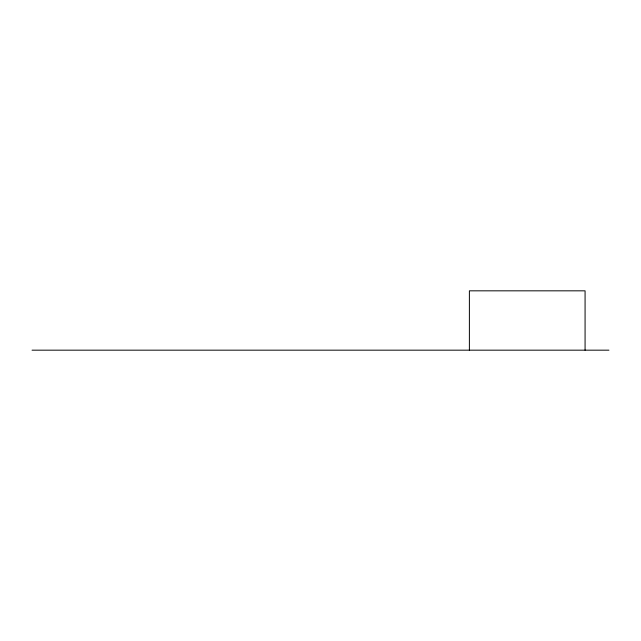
<?xml version="1.0" encoding="UTF-8"?>
<svg xmlns="http://www.w3.org/2000/svg" width="641" height="641" viewBox="0 0 641 641"><rect width="100%" height="100%" fill="white"/><g stroke="black" fill="none" stroke-linecap="round" stroke-linejoin="round"><path stroke-width="0.96" d="M32.05 350.17L608.95 350.17M585.073 350.17L585.073 290.83L469.388 290.83L469.388 350.17"/></g></svg>
